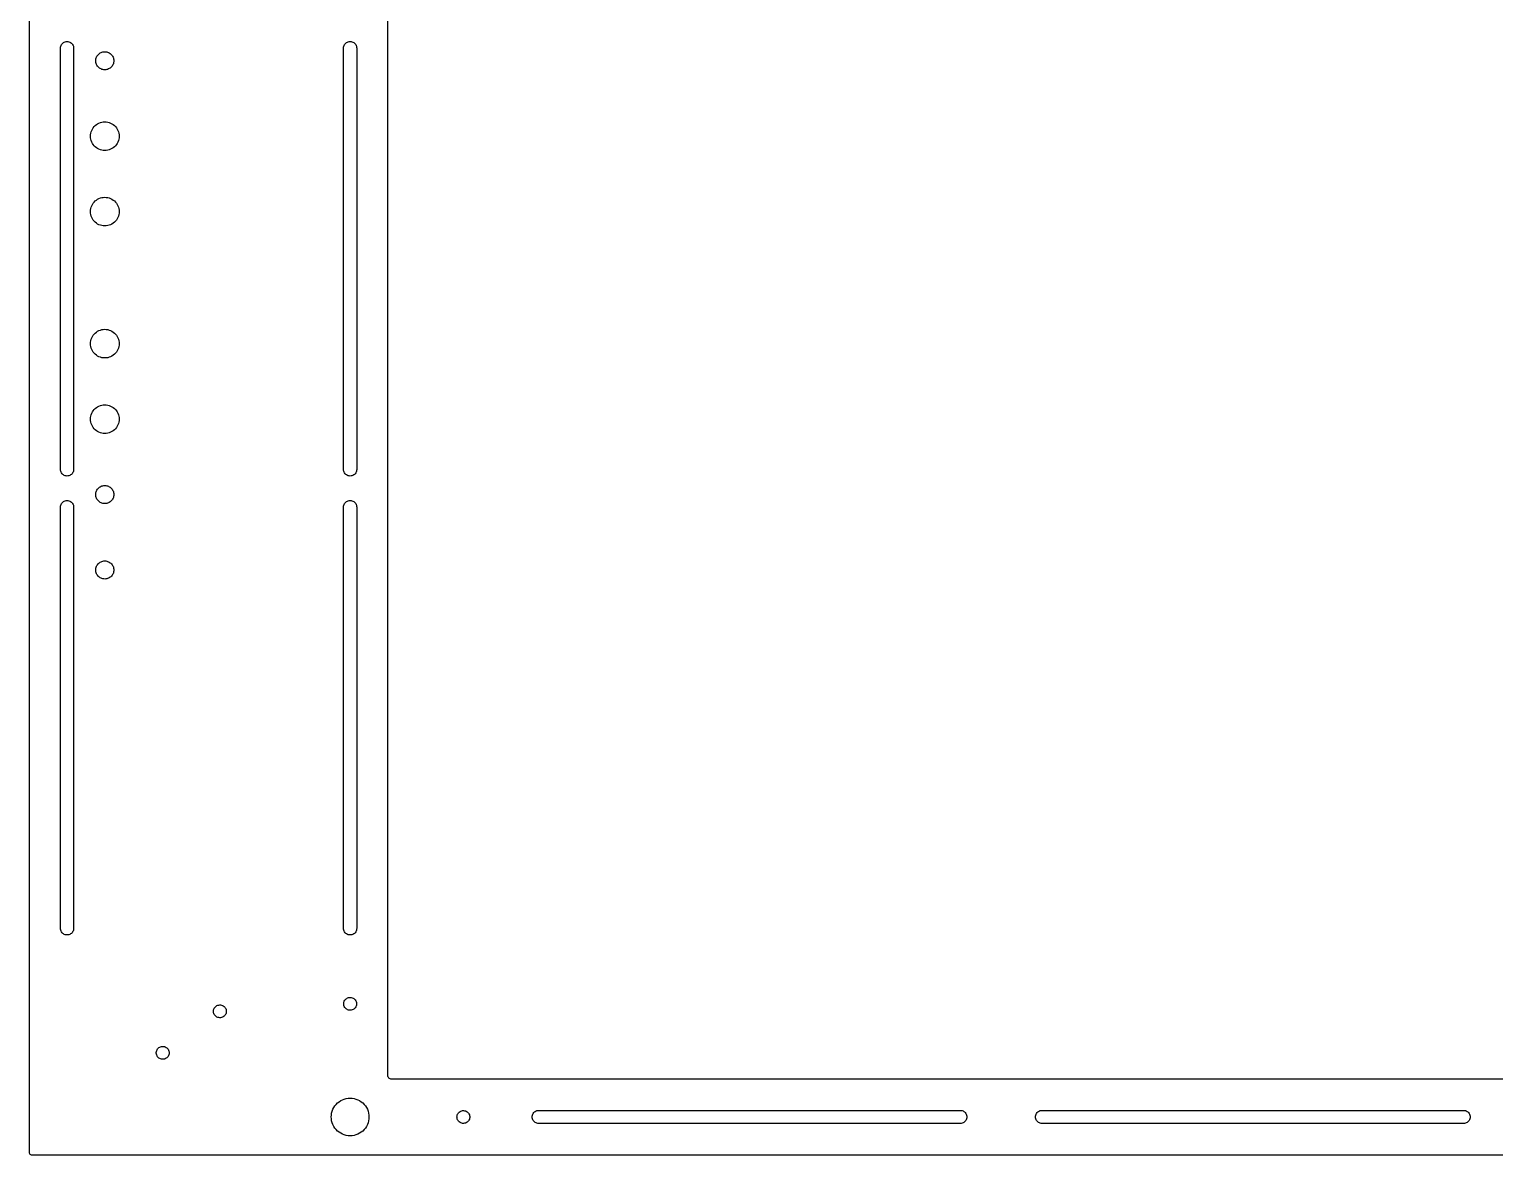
# Model space of a CAD drawing. Header units: metres. Extents: x -325 to 325, y -232 to 248.
# Drawn here: x -325 to 63.2, y -232.5 to 65.8 of the extents above; entities that cross this region are included whole.
import ezdxf

# ---------------------------------------------------------------- set-up
doc = ezdxf.new("R2010")
doc.units = ezdxf.units.M

msp = doc.modelspace()

# ---------------------------------------------------------------- linework, layer by layer
for p, q in [((-325, 247), (-325, -232)), ((-230, -211.5), (-230, 211.5)), ((-316.323, 61.9793), (-316.146, 62.1559)), ((-316.146, 62.1559), (-315.946, 62.3055)), ((-315.946, 62.3055), (-315.727, 62.4252)), ((-315.727, 62.4252), (-315.493, 62.5124)), ((-315.493, 62.5124), (-315.249, 62.5655)), ((-315.249, 62.5655), (-315, 62.5833)), ((-315, 62.5833), (-314.751, 62.5655)), ((-314.751, 62.5655), (-314.507, 62.5124)), ((-314.507, 62.5124), (-314.273, 62.4252)), ((-314.273, 62.4252), (-314.054, 62.3055)), ((-314.054, 62.3055), (-313.854, 62.1559)), ((-313.854, 62.1559), (-313.677, 61.9793)), ((-241.323, 61.9793), (-241.146, 62.1559)), ((-241.146, 62.1559), (-240.946, 62.3055)), ((-240.946, 62.3055), (-240.727, 62.4252)), ((-240.727, 62.4252), (-240.493, 62.5124)), ((-240.493, 62.5124), (-240.249, 62.5655)), ((-240.249, 62.5655), (-240, 62.5833)), ((-240, 62.5833), (-239.751, 62.5655)), ((-239.751, 62.5655), (-239.507, 62.5124)), ((-239.507, 62.5124), (-239.273, 62.4252)), ((-239.273, 62.4252), (-239.054, 62.3055)), ((-239.054, 62.3055), (-238.854, 62.1559)), ((-238.854, 62.1559), (-238.677, 61.9793)), ((-316.75, 60.8333), (-316.732, 61.0824)), ((-316.75, -50.8333), (-316.75, 60.8333)), ((-316.732, 61.0824), (-316.679, 61.3264)), ((-316.679, 61.3264), (-316.592, 61.5603)), ((-316.592, 61.5603), (-316.472, 61.7794)), ((-316.472, 61.7794), (-316.323, 61.9793)), ((-313.677, 61.9793), (-313.528, 61.7794)), ((-313.528, 61.7794), (-313.408, 61.5603)), ((-313.408, 61.5603), (-313.321, 61.3264)), ((-313.321, 61.3264), (-313.268, 61.0824)), ((-313.268, 61.0824), (-313.25, 60.8333)), ((-313.25, 60.8333), (-313.25, -50.8333)), ((-307.348, 57.999), (-307.283, 58.2416)), ((-307.283, 58.2416), (-307.193, 58.4762)), ((-307.193, 58.4762), (-307.078, 58.7)), ((-307.078, 58.7), (-306.942, 58.9107)), ((-306.942, 58.9107), (-306.784, 59.1059)), ((-306.784, 59.1059), (-306.606, 59.2835)), ((-306.606, 59.2835), (-306.411, 59.4416)), ((-306.411, 59.4416), (-306.2, 59.5785)), ((-306.2, 59.5785), (-305.976, 59.6925)), ((-305.976, 59.6925), (-305.742, 59.7825)), ((-305.742, 59.7825), (-305.499, 59.8475)), ((-305.499, 59.8475), (-305.251, 59.8868)), ((-305.251, 59.8868), (-305, 59.9)), ((-305, 59.9), (-304.749, 59.8868)), ((-304.749, 59.8868), (-304.501, 59.8475)), ((-304.501, 59.8475), (-304.258, 59.7825)), ((-304.258, 59.7825), (-304.024, 59.6925)), ((-304.024, 59.6925), (-303.8, 59.5785)), ((-303.8, 59.5785), (-303.589, 59.4416)), ((-303.589, 59.4416), (-303.394, 59.2835)), ((-303.394, 59.2835), (-303.216, 59.1059)), ((-303.216, 59.1059), (-303.058, 58.9107)), ((-303.058, 58.9107), (-302.922, 58.7)), ((-302.922, 58.7), (-302.807, 58.4762)), ((-302.807, 58.4762), (-302.717, 58.2416)), ((-302.717, 58.2416), (-302.652, 57.999)), ((-241.75, 60.8333), (-241.732, 61.0824)), ((-241.75, -50.8333), (-241.75, 60.8333)), ((-241.732, 61.0824), (-241.679, 61.3264)), ((-241.679, 61.3264), (-241.592, 61.5603)), ((-241.592, 61.5603), (-241.472, 61.7794)), ((-241.472, 61.7794), (-241.323, 61.9793)), ((-238.677, 61.9793), (-238.528, 61.7794)), ((-238.528, 61.7794), (-238.408, 61.5603)), ((-238.408, 61.5603), (-238.321, 61.3264)), ((-238.321, 61.3264), (-238.268, 61.0824)), ((-238.268, 61.0824), (-238.25, 60.8333)), ((-238.25, 60.8333), (-238.25, -50.8333)), ((-307.4, 57.5), (-307.387, 57.7509)), ((-307.387, 57.2491), (-307.4, 57.5)), ((-307.387, 57.7509), (-307.348, 57.999)), ((-307.348, 57.001), (-307.387, 57.2491)), ((-307.283, 56.7583), (-307.348, 57.001)), ((-307.193, 56.5238), (-307.283, 56.7583)), ((-307.078, 56.3), (-307.193, 56.5238)), ((-306.942, 56.0893), (-307.078, 56.3)), ((-306.784, 55.8941), (-306.942, 56.0893)), ((-306.606, 55.7164), (-306.784, 55.8941)), ((-306.411, 55.5583), (-306.606, 55.7164)), ((-306.2, 55.4215), (-306.411, 55.5583)), ((-305.976, 55.3075), (-306.2, 55.4215)), ((-305.742, 55.2175), (-305.976, 55.3075)), ((-305.499, 55.1524), (-305.742, 55.2175)), ((-305.251, 55.1131), (-305.499, 55.1524)), ((-305, 55.1), (-305.251, 55.1131)), ((-304.749, 55.1131), (-305, 55.1)), ((-304.501, 55.1524), (-304.749, 55.1131)), ((-304.258, 55.2175), (-304.501, 55.1524)), ((-304.024, 55.3075), (-304.258, 55.2175)), ((-303.8, 55.4215), (-304.024, 55.3075)), ((-303.589, 55.5583), (-303.8, 55.4215)), ((-303.394, 55.7164), (-303.589, 55.5583)), ((-303.216, 55.8941), (-303.394, 55.7164)), ((-303.058, 56.0893), (-303.216, 55.8941)), ((-302.922, 56.3), (-303.058, 56.0893)), ((-302.807, 56.5238), (-302.922, 56.3)), ((-302.717, 56.7583), (-302.807, 56.5238)), ((-302.652, 57.001), (-302.717, 56.7583)), ((-302.652, 57.999), (-302.613, 57.7509)), ((-302.613, 57.2491), (-302.652, 57.001)), ((-302.613, 57.7509), (-302.6, 57.5)), ((-302.6, 57.5), (-302.613, 57.2491)), ((-308.614, 38.6743), (-308.471, 39.0456)), ((-308.471, 39.0456), (-308.291, 39.4)), ((-308.291, 39.4), (-308.074, 39.7336)), ((-308.074, 39.7336), (-307.824, 40.0427)), ((-307.824, 40.0427), (-307.543, 40.3239)), ((-307.543, 40.3239), (-307.234, 40.5743)), ((-307.234, 40.5743), (-306.9, 40.7909)), ((-306.9, 40.7909), (-306.546, 40.9715)), ((-306.546, 40.9715), (-306.174, 41.114)), ((-306.174, 41.114), (-305.79, 41.2169)), ((-305.79, 41.2169), (-305.397, 41.2792)), ((-305.397, 41.2792), (-305, 41.3)), ((-305, 41.3), (-304.603, 41.2792)), ((-304.603, 41.2792), (-304.21, 41.2169)), ((-304.21, 41.2169), (-303.826, 41.114)), ((-303.826, 41.114), (-303.454, 40.9715)), ((-303.454, 40.9715), (-303.1, 40.7909)), ((-303.1, 40.7909), (-302.766, 40.5743)), ((-302.766, 40.5743), (-302.457, 40.3239)), ((-302.457, 40.3239), (-302.176, 40.0427)), ((-302.176, 40.0427), (-301.926, 39.7336)), ((-301.926, 39.7336), (-301.709, 39.4)), ((-301.709, 39.4), (-301.529, 39.0456)), ((-301.529, 39.0456), (-301.386, 38.6743)), ((-308.8, 37.5), (-308.779, 37.8972)), ((-308.779, 37.1028), (-308.8, 37.5)), ((-308.779, 37.8972), (-308.717, 38.2901)), ((-308.717, 36.7099), (-308.779, 37.1028)), ((-308.717, 38.2901), (-308.614, 38.6743)), ((-308.614, 36.3257), (-308.717, 36.7099)), ((-308.471, 35.9544), (-308.614, 36.3257)), ((-308.291, 35.6), (-308.471, 35.9544)), ((-308.074, 35.2664), (-308.291, 35.6)), ((-307.824, 34.9573), (-308.074, 35.2664)), ((-307.543, 34.676), (-307.824, 34.9573)), ((-302.176, 34.9573), (-302.457, 34.676)), ((-301.926, 35.2664), (-302.176, 34.9573)), ((-301.709, 35.6), (-301.926, 35.2664)), ((-301.529, 35.9544), (-301.709, 35.6)), ((-301.386, 36.3257), (-301.529, 35.9544)), ((-301.386, 38.6743), (-301.283, 38.2901)), ((-301.283, 36.7099), (-301.386, 36.3257)), ((-301.283, 38.2901), (-301.221, 37.8972)), ((-301.221, 37.1028), (-301.283, 36.7099)), ((-301.221, 37.8972), (-301.2, 37.5)), ((-301.2, 37.5), (-301.221, 37.1028)), ((-307.234, 34.4257), (-307.543, 34.676)), ((-306.9, 34.2091), (-307.234, 34.4257)), ((-306.546, 34.0285), (-306.9, 34.2091)), ((-306.174, 33.886), (-306.546, 34.0285)), ((-305.79, 33.783), (-306.174, 33.886)), ((-305.397, 33.7208), (-305.79, 33.783)), ((-305, 33.7), (-305.397, 33.7208)), ((-304.603, 33.7208), (-305, 33.7)), ((-304.21, 33.783), (-304.603, 33.7208)), ((-303.826, 33.886), (-304.21, 33.783)), ((-303.454, 34.0285), (-303.826, 33.886)), ((-303.1, 34.2091), (-303.454, 34.0285)), ((-302.766, 34.4257), (-303.1, 34.2091)), ((-302.457, 34.676), (-302.766, 34.4257)), ((-308.291, 19.4), (-308.074, 19.7336)), ((-308.074, 19.7336), (-307.824, 20.0427)), ((-307.824, 20.0427), (-307.543, 20.3239)), ((-307.543, 20.3239), (-307.234, 20.5743)), ((-307.234, 20.5743), (-306.9, 20.7909)), ((-306.9, 20.7909), (-306.546, 20.9715)), ((-306.546, 20.9715), (-306.174, 21.114)), ((-306.174, 21.114), (-305.79, 21.2169)), ((-305.79, 21.2169), (-305.397, 21.2792)), ((-305.397, 21.2792), (-305, 21.3)), ((-305, 21.3), (-304.603, 21.2792)), ((-304.603, 21.2792), (-304.21, 21.2169)), ((-304.21, 21.2169), (-303.826, 21.114)), ((-303.826, 21.114), (-303.454, 20.9715)), ((-303.454, 20.9715), (-303.1, 20.7909)), ((-303.1, 20.7909), (-302.766, 20.5743)), ((-302.766, 20.5743), (-302.457, 20.3239)), ((-302.457, 20.3239), (-302.176, 20.0427)), ((-302.176, 20.0427), (-301.926, 19.7336)), ((-301.926, 19.7336), (-301.709, 19.4)), ((-308.8, 17.5), (-308.779, 17.8972)), ((-308.779, 17.1028), (-308.8, 17.5)), ((-308.779, 17.8972), (-308.717, 18.2901)), ((-308.717, 16.7099), (-308.779, 17.1028)), ((-308.717, 18.2901), (-308.614, 18.6743)), ((-308.614, 16.3257), (-308.717, 16.7099)), ((-308.614, 18.6743), (-308.471, 19.0456)), ((-308.471, 15.9544), (-308.614, 16.3257)), ((-308.471, 19.0456), (-308.291, 19.4)), ((-308.291, 15.6), (-308.471, 15.9544)), ((-308.074, 15.2664), (-308.291, 15.6)), ((-301.709, 15.6), (-301.926, 15.2664)), ((-301.709, 19.4), (-301.529, 19.0456)), ((-301.529, 15.9544), (-301.709, 15.6)), ((-301.529, 19.0456), (-301.386, 18.6743)), ((-301.386, 16.3257), (-301.529, 15.9544)), ((-301.386, 18.6743), (-301.283, 18.2901)), ((-301.283, 16.7099), (-301.386, 16.3257)), ((-301.283, 18.2901), (-301.221, 17.8972)), ((-301.221, 17.1028), (-301.283, 16.7099)), ((-301.221, 17.8972), (-301.2, 17.5)), ((-301.2, 17.5), (-301.221, 17.1028)), ((-307.824, 14.9573), (-308.074, 15.2664)), ((-307.543, 14.676), (-307.824, 14.9573)), ((-307.234, 14.4257), (-307.543, 14.676)), ((-306.9, 14.2091), (-307.234, 14.4257)), ((-306.546, 14.0285), (-306.9, 14.2091)), ((-306.174, 13.886), (-306.546, 14.0285)), ((-305.79, 13.783), (-306.174, 13.886)), ((-305.397, 13.7208), (-305.79, 13.783)), ((-305, 13.7), (-305.397, 13.7208)), ((-304.603, 13.7208), (-305, 13.7)), ((-304.21, 13.783), (-304.603, 13.7208)), ((-303.826, 13.886), (-304.21, 13.783)), ((-303.454, 14.0285), (-303.826, 13.886)), ((-303.1, 14.2091), (-303.454, 14.0285)), ((-302.766, 14.4257), (-303.1, 14.2091)), ((-302.457, 14.676), (-302.766, 14.4257)), ((-302.176, 14.9573), (-302.457, 14.676)), ((-301.926, 15.2664), (-302.176, 14.9573)), ((-308.291, -15.6), (-308.074, -15.2664)), ((-308.074, -15.2664), (-307.824, -14.9573)), ((-307.824, -14.9573), (-307.543, -14.676)), ((-307.543, -14.676), (-307.234, -14.4257)), ((-307.234, -14.4257), (-306.9, -14.2091)), ((-306.9, -14.2091), (-306.546, -14.0285)), ((-306.546, -14.0285), (-306.174, -13.886)), ((-306.174, -13.886), (-305.79, -13.783)), ((-305.79, -13.783), (-305.397, -13.7208)), ((-305.397, -13.7208), (-305, -13.7)), ((-305, -13.7), (-304.603, -13.7208)), ((-304.603, -13.7208), (-304.21, -13.783)), ((-304.21, -13.783), (-303.826, -13.886)), ((-303.826, -13.886), (-303.454, -14.0285)), ((-303.454, -14.0285), (-303.1, -14.2091)), ((-303.1, -14.2091), (-302.766, -14.4257)), ((-302.766, -14.4257), (-302.457, -14.676)), ((-302.457, -14.676), (-302.176, -14.9573)), ((-302.176, -14.9573), (-301.926, -15.2664)), ((-301.926, -15.2664), (-301.709, -15.6)), ((-308.8, -17.5), (-308.779, -17.1028)), ((-308.779, -17.8972), (-308.8, -17.5)), ((-308.779, -17.1028), (-308.717, -16.7099)), ((-308.717, -18.2901), (-308.779, -17.8972)), ((-308.717, -16.7099), (-308.614, -16.3257)), ((-308.614, -18.6743), (-308.717, -18.2901)), ((-308.614, -16.3257), (-308.471, -15.9544)), ((-308.471, -19.0456), (-308.614, -18.6743)), ((-308.471, -15.9544), (-308.291, -15.6)), ((-308.291, -19.4), (-308.471, -19.0456)), ((-308.074, -19.7336), (-308.291, -19.4)), ((-301.709, -19.4), (-301.926, -19.7336)), ((-301.709, -15.6), (-301.529, -15.9544)), ((-301.529, -19.0456), (-301.709, -19.4)), ((-301.529, -15.9544), (-301.386, -16.3257)), ((-301.386, -18.6743), (-301.529, -19.0456)), ((-301.386, -16.3257), (-301.283, -16.7099)), ((-301.283, -18.2901), (-301.386, -18.6743)), ((-301.283, -16.7099), (-301.221, -17.1028)), ((-301.221, -17.8972), (-301.283, -18.2901)), ((-301.221, -17.1028), (-301.2, -17.5)), ((-301.2, -17.5), (-301.221, -17.8972)), ((-307.824, -20.0427), (-308.074, -19.7336)), ((-307.543, -20.3239), (-307.824, -20.0427)), ((-307.234, -20.5743), (-307.543, -20.3239)), ((-306.9, -20.7909), (-307.234, -20.5743)), ((-306.546, -20.9715), (-306.9, -20.7909)), ((-306.174, -21.114), (-306.546, -20.9715)), ((-305.79, -21.2169), (-306.174, -21.114)), ((-305.397, -21.2792), (-305.79, -21.2169)), ((-305, -21.3), (-305.397, -21.2792)), ((-304.603, -21.2792), (-305, -21.3)), ((-304.21, -21.2169), (-304.603, -21.2792)), ((-303.826, -21.114), (-304.21, -21.2169)), ((-303.454, -20.9715), (-303.826, -21.114)), ((-303.1, -20.7909), (-303.454, -20.9715)), ((-302.766, -20.5743), (-303.1, -20.7909)), ((-302.457, -20.3239), (-302.766, -20.5743)), ((-302.176, -20.0427), (-302.457, -20.3239)), ((-301.926, -19.7336), (-302.176, -20.0427)), ((-307.824, -34.9573), (-307.543, -34.676)), ((-307.543, -34.676), (-307.234, -34.4257)), ((-307.234, -34.4257), (-306.9, -34.2091)), ((-306.9, -34.2091), (-306.546, -34.0285)), ((-306.546, -34.0285), (-306.174, -33.886)), ((-306.174, -33.886), (-305.79, -33.783)), ((-305.79, -33.783), (-305.397, -33.7208)), ((-305.397, -33.7208), (-305, -33.7)), ((-305, -33.7), (-304.603, -33.7208)), ((-304.603, -33.7208), (-304.21, -33.783)), ((-304.21, -33.783), (-303.826, -33.886)), ((-303.826, -33.886), (-303.454, -34.0285)), ((-303.454, -34.0285), (-303.1, -34.2091)), ((-303.1, -34.2091), (-302.766, -34.4257)), ((-302.766, -34.4257), (-302.457, -34.676)), ((-302.457, -34.676), (-302.176, -34.9573)), ((-308.8, -37.5), (-308.779, -37.1028)), ((-308.779, -37.8972), (-308.8, -37.5)), ((-308.779, -37.1028), (-308.717, -36.7099)), ((-308.717, -38.2901), (-308.779, -37.8972)), ((-308.717, -36.7099), (-308.614, -36.3257)), ((-308.614, -38.6743), (-308.717, -38.2901)), ((-308.614, -36.3257), (-308.471, -35.9544)), ((-308.471, -39.0456), (-308.614, -38.6743)), ((-308.471, -35.9544), (-308.291, -35.6)), ((-308.291, -35.6), (-308.074, -35.2664)), ((-308.074, -35.2664), (-307.824, -34.9573)), ((-302.176, -34.9573), (-301.926, -35.2664)), ((-301.926, -35.2664), (-301.709, -35.6)), ((-301.709, -35.6), (-301.529, -35.9544)), ((-301.529, -35.9544), (-301.386, -36.3257)), ((-301.386, -38.6743), (-301.529, -39.0456)), ((-301.386, -36.3257), (-301.283, -36.7099)), ((-301.283, -38.2901), (-301.386, -38.6743)), ((-301.283, -36.7099), (-301.221, -37.1028)), ((-301.221, -37.8972), (-301.283, -38.2901)), ((-301.221, -37.1028), (-301.2, -37.5)), ((-301.2, -37.5), (-301.221, -37.8972)), ((-308.291, -39.4), (-308.471, -39.0456)), ((-308.074, -39.7336), (-308.291, -39.4)), ((-307.824, -40.0427), (-308.074, -39.7336)), ((-307.543, -40.3239), (-307.824, -40.0427)), ((-307.234, -40.5743), (-307.543, -40.3239)), ((-306.9, -40.7909), (-307.234, -40.5743)), ((-306.546, -40.9715), (-306.9, -40.7909)), ((-306.174, -41.114), (-306.546, -40.9715)), ((-305.79, -41.2169), (-306.174, -41.114)), ((-305.397, -41.2792), (-305.79, -41.2169)), ((-305, -41.3), (-305.397, -41.2792)), ((-304.603, -41.2792), (-305, -41.3)), ((-304.21, -41.2169), (-304.603, -41.2792)), ((-303.826, -41.114), (-304.21, -41.2169)), ((-303.454, -40.9715), (-303.826, -41.114)), ((-303.1, -40.7909), (-303.454, -40.9715)), ((-302.766, -40.5743), (-303.1, -40.7909)), ((-302.457, -40.3239), (-302.766, -40.5743)), ((-302.176, -40.0427), (-302.457, -40.3239)), ((-301.926, -39.7336), (-302.176, -40.0427)), ((-301.709, -39.4), (-301.926, -39.7336)), ((-301.529, -39.0456), (-301.709, -39.4)), ((-316.732, -51.0824), (-316.75, -50.8333)), ((-316.679, -51.3264), (-316.732, -51.0824)), ((-316.592, -51.5603), (-316.679, -51.3264)), ((-316.472, -51.7794), (-316.592, -51.5603)), ((-316.323, -51.9793), (-316.472, -51.7794)), ((-316.146, -52.1559), (-316.323, -51.9793)), ((-315.946, -52.3055), (-316.146, -52.1559)), ((-315.727, -52.4252), (-315.946, -52.3055)), ((-315.493, -52.5124), (-315.727, -52.4252)), ((-315.249, -52.5655), (-315.493, -52.5124)), ((-315, -52.5833), (-315.249, -52.5655)), ((-314.751, -52.5655), (-315, -52.5833)), ((-314.507, -52.5124), (-314.751, -52.5655)), ((-314.273, -52.4252), (-314.507, -52.5124)), ((-314.054, -52.3055), (-314.273, -52.4252)), ((-313.854, -52.1559), (-314.054, -52.3055)), ((-313.677, -51.9793), (-313.854, -52.1559)), ((-313.528, -51.7794), (-313.677, -51.9793)), ((-313.408, -51.5603), (-313.528, -51.7794)), ((-313.321, -51.3264), (-313.408, -51.5603)), ((-313.268, -51.0824), (-313.321, -51.3264)), ((-313.25, -50.8333), (-313.268, -51.0824)), ((-241.732, -51.0824), (-241.75, -50.8333)), ((-241.679, -51.3264), (-241.732, -51.0824)), ((-241.592, -51.5603), (-241.679, -51.3264)), ((-241.472, -51.7794), (-241.592, -51.5603)), ((-241.323, -51.9793), (-241.472, -51.7794)), ((-241.146, -52.1559), (-241.323, -51.9793)), ((-240.946, -52.3055), (-241.146, -52.1559)), ((-240.727, -52.4252), (-240.946, -52.3055)), ((-240.493, -52.5124), (-240.727, -52.4252)), ((-240.249, -52.5655), (-240.493, -52.5124)), ((-240, -52.5833), (-240.249, -52.5655)), ((-239.751, -52.5655), (-240, -52.5833)), ((-239.507, -52.5124), (-239.751, -52.5655)), ((-239.273, -52.4252), (-239.507, -52.5124)), ((-239.054, -52.3055), (-239.273, -52.4252)), ((-238.854, -52.1559), (-239.054, -52.3055)), ((-238.677, -51.9793), (-238.854, -52.1559)), ((-238.528, -51.7794), (-238.677, -51.9793)), ((-238.408, -51.5603), (-238.528, -51.7794)), ((-238.321, -51.3264), (-238.408, -51.5603)), ((-238.268, -51.0824), (-238.321, -51.3264)), ((-238.25, -50.8333), (-238.268, -51.0824)), ((-307.4, -57.5), (-307.387, -57.2491)), ((-307.387, -57.7509), (-307.4, -57.5)), ((-307.387, -57.2491), (-307.348, -57.001)), ((-307.348, -57.999), (-307.387, -57.7509)), ((-307.348, -57.001), (-307.283, -56.7583)), ((-307.283, -58.2416), (-307.348, -57.999)), ((-307.283, -56.7583), (-307.193, -56.5238)), ((-307.193, -56.5238), (-307.078, -56.3)), ((-307.078, -56.3), (-306.942, -56.0893)), ((-306.942, -56.0893), (-306.784, -55.8941)), ((-306.784, -55.8941), (-306.606, -55.7164)), ((-306.606, -55.7164), (-306.411, -55.5583)), ((-306.411, -55.5583), (-306.2, -55.4215)), ((-306.2, -55.4215), (-305.976, -55.3075)), ((-305.976, -55.3075), (-305.742, -55.2175)), ((-305.742, -55.2175), (-305.499, -55.1524)), ((-305.499, -55.1524), (-305.251, -55.1131)), ((-305.251, -55.1131), (-305, -55.1)), ((-305, -55.1), (-304.749, -55.1131)), ((-304.749, -55.1131), (-304.501, -55.1524)), ((-304.501, -55.1524), (-304.258, -55.2175)), ((-304.258, -55.2175), (-304.024, -55.3075)), ((-304.024, -55.3075), (-303.8, -55.4215)), ((-303.8, -55.4215), (-303.589, -55.5583)), ((-303.589, -55.5583), (-303.394, -55.7164)), ((-303.394, -55.7164), (-303.216, -55.8941)), ((-303.216, -55.8941), (-303.058, -56.0893)), ((-303.058, -56.0893), (-302.922, -56.3)), ((-302.922, -56.3), (-302.807, -56.5238)), ((-302.807, -56.5238), (-302.717, -56.7583)), ((-302.717, -56.7583), (-302.652, -57.001)), ((-302.652, -57.999), (-302.717, -58.2416)), ((-302.652, -57.001), (-302.613, -57.2491)), ((-302.613, -57.7509), (-302.652, -57.999)), ((-302.613, -57.2491), (-302.6, -57.5)), ((-302.6, -57.5), (-302.613, -57.7509)), ((-316.75, -60.8333), (-316.732, -60.5843)), ((-316.75, -172.5), (-316.75, -60.8333)), ((-316.732, -60.5843), (-316.679, -60.3403)), ((-316.679, -60.3403), (-316.592, -60.1064)), ((-316.592, -60.1064), (-316.472, -59.8872)), ((-316.472, -59.8872), (-316.323, -59.6873)), ((-316.323, -59.6873), (-316.146, -59.5108)), ((-316.146, -59.5108), (-315.946, -59.3611)), ((-315.946, -59.3611), (-315.727, -59.2415)), ((-315.727, -59.2415), (-315.493, -59.1542)), ((-315.493, -59.1542), (-315.249, -59.1011)), ((-315.249, -59.1011), (-315, -59.0833)), ((-315, -59.0833), (-314.751, -59.1011)), ((-314.751, -59.1011), (-314.507, -59.1542)), ((-314.507, -59.1542), (-314.273, -59.2415)), ((-314.273, -59.2415), (-314.054, -59.3611)), ((-314.054, -59.3611), (-313.854, -59.5108)), ((-313.854, -59.5108), (-313.677, -59.6873)), ((-313.677, -59.6873), (-313.528, -59.8872)), ((-313.528, -59.8872), (-313.408, -60.1064)), ((-313.408, -60.1064), (-313.321, -60.3403)), ((-313.321, -60.3403), (-313.268, -60.5843)), ((-313.268, -60.5843), (-313.25, -60.8333)), ((-313.25, -60.8333), (-313.25, -172.5)), ((-307.193, -58.4762), (-307.283, -58.2416)), ((-307.078, -58.7), (-307.193, -58.4762)), ((-306.942, -58.9107), (-307.078, -58.7)), ((-306.784, -59.1059), (-306.942, -58.9107)), ((-306.606, -59.2835), (-306.784, -59.1059)), ((-306.411, -59.4416), (-306.606, -59.2835)), ((-306.2, -59.5785), (-306.411, -59.4416)), ((-305.976, -59.6925), (-306.2, -59.5785)), ((-305.742, -59.7825), (-305.976, -59.6925)), ((-305.499, -59.8475), (-305.742, -59.7825)), ((-305.251, -59.8868), (-305.499, -59.8475)), ((-305, -59.9), (-305.251, -59.8868)), ((-304.749, -59.8868), (-305, -59.9)), ((-304.501, -59.8475), (-304.749, -59.8868)), ((-304.258, -59.7825), (-304.501, -59.8475)), ((-304.024, -59.6925), (-304.258, -59.7825)), ((-303.8, -59.5785), (-304.024, -59.6925)), ((-303.589, -59.4416), (-303.8, -59.5785)), ((-303.394, -59.2835), (-303.589, -59.4416)), ((-303.216, -59.1059), (-303.394, -59.2835)), ((-303.058, -58.9107), (-303.216, -59.1059)), ((-302.922, -58.7), (-303.058, -58.9107)), ((-302.807, -58.4762), (-302.922, -58.7)), ((-302.717, -58.2416), (-302.807, -58.4762)), ((-241.75, -60.8333), (-241.732, -60.5843)), ((-241.75, -172.5), (-241.75, -60.8333)), ((-241.732, -60.5843), (-241.679, -60.3403)), ((-241.679, -60.3403), (-241.592, -60.1064)), ((-241.592, -60.1064), (-241.472, -59.8872)), ((-241.472, -59.8872), (-241.323, -59.6873)), ((-241.323, -59.6873), (-241.146, -59.5108)), ((-241.146, -59.5108), (-240.946, -59.3611)), ((-240.946, -59.3611), (-240.727, -59.2415)), ((-240.727, -59.2415), (-240.493, -59.1542)), ((-240.493, -59.1542), (-240.249, -59.1011)), ((-240.249, -59.1011), (-240, -59.0833)), ((-240, -59.0833), (-239.751, -59.1011)), ((-239.751, -59.1011), (-239.507, -59.1542)), ((-239.507, -59.1542), (-239.273, -59.2415)), ((-239.273, -59.2415), (-239.054, -59.3611)), ((-239.054, -59.3611), (-238.854, -59.5108)), ((-238.854, -59.5108), (-238.677, -59.6873)), ((-238.677, -59.6873), (-238.528, -59.8872)), ((-238.528, -59.8872), (-238.408, -60.1064)), ((-238.408, -60.1064), (-238.321, -60.3403)), ((-238.321, -60.3403), (-238.268, -60.5843)), ((-238.268, -60.5843), (-238.25, -60.8333)), ((-238.25, -60.8333), (-238.25, -172.5)), ((-307.4, -77.5), (-307.387, -77.2491)), ((-307.387, -77.7509), (-307.4, -77.5)), ((-307.387, -77.2491), (-307.348, -77.001)), ((-307.348, -77.001), (-307.283, -76.7584)), ((-307.283, -76.7584), (-307.193, -76.5238)), ((-307.193, -76.5238), (-307.078, -76.3)), ((-307.078, -76.3), (-306.942, -76.0893)), ((-306.942, -76.0893), (-306.784, -75.8941)), ((-306.784, -75.8941), (-306.606, -75.7164)), ((-306.606, -75.7164), (-306.411, -75.5583)), ((-306.411, -75.5583), (-306.2, -75.4215)), ((-306.2, -75.4215), (-305.976, -75.3075)), ((-305.976, -75.3075), (-305.742, -75.2175)), ((-305.742, -75.2175), (-305.499, -75.1524)), ((-305.499, -75.1524), (-305.251, -75.1131)), ((-305.251, -75.1131), (-305, -75.1)), ((-305, -75.1), (-304.749, -75.1131)), ((-304.749, -75.1131), (-304.501, -75.1524)), ((-304.501, -75.1524), (-304.258, -75.2175)), ((-304.258, -75.2175), (-304.024, -75.3075)), ((-304.024, -75.3075), (-303.8, -75.4215)), ((-303.8, -75.4215), (-303.589, -75.5583)), ((-303.589, -75.5583), (-303.394, -75.7164)), ((-303.394, -75.7164), (-303.216, -75.8941)), ((-303.216, -75.8941), (-303.058, -76.0893)), ((-303.058, -76.0893), (-302.922, -76.3)), ((-302.922, -76.3), (-302.807, -76.5238)), ((-302.807, -76.5238), (-302.717, -76.7584)), ((-302.717, -76.7584), (-302.652, -77.001)), ((-302.652, -77.001), (-302.613, -77.2491)), ((-302.613, -77.2491), (-302.6, -77.5)), ((-302.6, -77.5), (-302.613, -77.7509)), ((-307.348, -77.999), (-307.387, -77.7509)), ((-307.283, -78.2416), (-307.348, -77.999)), ((-307.193, -78.4762), (-307.283, -78.2416)), ((-307.078, -78.7), (-307.193, -78.4762)), ((-306.942, -78.9107), (-307.078, -78.7)), ((-306.784, -79.1059), (-306.942, -78.9107)), ((-306.606, -79.2835), (-306.784, -79.1059)), ((-306.411, -79.4416), (-306.606, -79.2835)), ((-306.2, -79.5785), (-306.411, -79.4416)), ((-305.976, -79.6925), (-306.2, -79.5785)), ((-305.742, -79.7825), (-305.976, -79.6925)), ((-305.499, -79.8475), (-305.742, -79.7825)), ((-305.251, -79.8869), (-305.499, -79.8475)), ((-305, -79.9), (-305.251, -79.8869)), ((-304.749, -79.8869), (-305, -79.9)), ((-304.501, -79.8475), (-304.749, -79.8869)), ((-304.258, -79.7825), (-304.501, -79.8475)), ((-304.024, -79.6925), (-304.258, -79.7825)), ((-303.8, -79.5785), (-304.024, -79.6925)), ((-303.589, -79.4416), (-303.8, -79.5785)), ((-303.394, -79.2835), (-303.589, -79.4416)), ((-303.216, -79.1059), (-303.394, -79.2835)), ((-303.058, -78.9107), (-303.216, -79.1059)), ((-302.922, -78.7), (-303.058, -78.9107)), ((-302.807, -78.4762), (-302.922, -78.7)), ((-302.717, -78.2416), (-302.807, -78.4762)), ((-302.652, -77.999), (-302.717, -78.2416)), ((-302.613, -77.7509), (-302.652, -77.999)), ((-316.732, -172.749), (-316.75, -172.5)), ((-316.679, -172.993), (-316.732, -172.749)), ((-316.592, -173.227), (-316.679, -172.993)), ((-316.472, -173.446), (-316.592, -173.227)), ((-316.323, -173.646), (-316.472, -173.446)), ((-316.146, -173.823), (-316.323, -173.646)), ((-315.946, -173.972), (-316.146, -173.823)), ((-315.727, -174.092), (-315.946, -173.972)), ((-315.493, -174.179), (-315.727, -174.092)), ((-315.249, -174.232), (-315.493, -174.179)), ((-315, -174.25), (-315.249, -174.232)), ((-314.751, -174.232), (-315, -174.25)), ((-314.507, -174.179), (-314.751, -174.232)), ((-314.273, -174.092), (-314.507, -174.179)), ((-314.054, -173.972), (-314.273, -174.092)), ((-313.854, -173.823), (-314.054, -173.972)), ((-313.677, -173.646), (-313.854, -173.823)), ((-313.528, -173.446), (-313.677, -173.646)), ((-313.408, -173.227), (-313.528, -173.446)), ((-313.321, -172.993), (-313.408, -173.227)), ((-313.268, -172.749), (-313.321, -172.993)), ((-313.25, -172.5), (-313.268, -172.749)), ((-241.732, -172.749), (-241.75, -172.5)), ((-241.679, -172.993), (-241.732, -172.749)), ((-241.592, -173.227), (-241.679, -172.993)), ((-241.472, -173.446), (-241.592, -173.227)), ((-241.323, -173.646), (-241.472, -173.446)), ((-241.146, -173.823), (-241.323, -173.646)), ((-240.946, -173.972), (-241.146, -173.823)), ((-240.727, -174.092), (-240.946, -173.972)), ((-240.493, -174.179), (-240.727, -174.092)), ((-240.249, -174.232), (-240.493, -174.179)), ((-240, -174.25), (-240.249, -174.232)), ((-239.751, -174.232), (-240, -174.25)), ((-239.507, -174.179), (-239.751, -174.232)), ((-239.273, -174.092), (-239.507, -174.179)), ((-239.054, -173.972), (-239.273, -174.092)), ((-238.854, -173.823), (-239.054, -173.972)), ((-238.677, -173.646), (-238.854, -173.823)), ((-238.528, -173.446), (-238.677, -173.646)), ((-238.408, -173.227), (-238.528, -173.446)), ((-238.321, -172.993), (-238.408, -173.227)), ((-238.268, -172.749), (-238.321, -172.993)), ((-238.25, -172.5), (-238.268, -172.749)), ((-276.159, -194.13), (-276.088, -193.893)), ((-276.088, -193.893), (-275.982, -193.668)), ((-275.982, -193.668), (-275.846, -193.461)), ((-275.846, -193.461), (-275.68, -193.276)), ((-275.68, -193.276), (-275.489, -193.117)), ((-275.489, -193.117), (-275.277, -192.988)), ((-275.277, -192.988), (-275.049, -192.891)), ((-275.049, -192.891), (-274.809, -192.828)), ((-274.809, -192.828), (-274.562, -192.801)), ((-274.562, -192.801), (-274.314, -192.81)), ((-274.314, -192.81), (-274.07, -192.855)), ((-274.07, -192.855), (-273.835, -192.935)), ((-273.835, -192.935), (-273.614, -193.049)), ((-273.614, -193.049), (-273.413, -193.193)), ((-273.413, -193.193), (-273.234, -193.366)), ((-273.234, -193.366), (-273.082, -193.562)), ((-273.082, -193.562), (-272.961, -193.778)), ((-272.961, -193.778), (-272.872, -194.01)), ((-272.872, -194.01), (-272.818, -194.252)), ((-241.7, -192.5), (-241.682, -192.252)), ((-241.682, -192.748), (-241.7, -192.5)), ((-241.682, -192.252), (-241.628, -192.01)), ((-241.628, -192.99), (-241.682, -192.748)), ((-241.628, -192.01), (-241.539, -191.778)), ((-241.539, -193.222), (-241.628, -192.99)), ((-241.539, -191.778), (-241.418, -191.562)), ((-241.418, -193.438), (-241.539, -193.222)), ((-241.418, -191.562), (-241.266, -191.366)), ((-241.266, -193.634), (-241.418, -193.438)), ((-241.266, -191.366), (-241.087, -191.193)), ((-241.087, -193.807), (-241.266, -193.634)), ((-241.087, -191.193), (-240.886, -191.049)), ((-240.886, -193.951), (-241.087, -193.807)), ((-240.886, -191.049), (-240.665, -190.935)), ((-240.665, -194.065), (-240.886, -193.951)), ((-240.665, -190.935), (-240.43, -190.855)), ((-240.43, -194.145), (-240.665, -194.065)), ((-240.43, -190.855), (-240.186, -190.81)), ((-240.186, -190.81), (-239.938, -190.801)), ((-239.938, -190.801), (-239.691, -190.828)), ((-239.691, -190.828), (-239.451, -190.891)), ((-239.451, -194.109), (-239.691, -194.172)), ((-239.451, -190.891), (-239.223, -190.988)), ((-239.223, -194.012), (-239.451, -194.109)), ((-239.223, -190.988), (-239.011, -191.117)), ((-239.011, -193.883), (-239.223, -194.012)), ((-239.011, -191.117), (-238.82, -191.276)), ((-238.82, -193.724), (-239.011, -193.883)), ((-238.82, -191.276), (-238.654, -191.461)), ((-238.654, -193.539), (-238.82, -193.724)), ((-238.654, -191.461), (-238.518, -191.668)), ((-238.518, -193.332), (-238.654, -193.539)), ((-238.518, -191.668), (-238.412, -191.893)), ((-238.412, -193.107), (-238.518, -193.332)), ((-238.412, -191.893), (-238.341, -192.13)), ((-238.341, -192.87), (-238.412, -193.107)), ((-238.341, -192.13), (-238.305, -192.376)), ((-238.305, -192.624), (-238.341, -192.87)), ((-238.305, -192.376), (-238.305, -192.624)), ((-276.195, -194.376), (-276.159, -194.13)), ((-276.195, -194.624), (-276.195, -194.376)), ((-276.159, -194.87), (-276.195, -194.624)), ((-276.088, -195.107), (-276.159, -194.87)), ((-275.982, -195.332), (-276.088, -195.107)), ((-275.846, -195.539), (-275.982, -195.332)), ((-275.68, -195.724), (-275.846, -195.539)), ((-275.489, -195.883), (-275.68, -195.724)), ((-275.277, -196.012), (-275.489, -195.883)), ((-275.049, -196.109), (-275.277, -196.012)), ((-274.809, -196.172), (-275.049, -196.109)), ((-274.562, -196.199), (-274.809, -196.172)), ((-274.314, -196.19), (-274.562, -196.199)), ((-274.07, -196.145), (-274.314, -196.19)), ((-273.835, -196.065), (-274.07, -196.145)), ((-273.614, -195.951), (-273.835, -196.065)), ((-273.413, -195.807), (-273.614, -195.951)), ((-273.234, -195.634), (-273.413, -195.807)), ((-273.082, -195.438), (-273.234, -195.634)), ((-272.961, -195.222), (-273.082, -195.438)), ((-272.872, -194.99), (-272.961, -195.222)), ((-272.818, -194.748), (-272.872, -194.99)), ((-272.818, -194.252), (-272.8, -194.5)), ((-272.8, -194.5), (-272.818, -194.748)), ((-240.186, -194.19), (-240.43, -194.145)), ((-239.938, -194.199), (-240.186, -194.19)), ((-239.691, -194.172), (-239.938, -194.199)), ((-291.345, -205.376), (-291.309, -205.13)), ((-291.345, -205.624), (-291.345, -205.376)), ((-291.309, -205.87), (-291.345, -205.624)), ((-291.309, -205.13), (-291.238, -204.893)), ((-291.238, -204.893), (-291.132, -204.668)), ((-291.132, -204.668), (-290.996, -204.461)), ((-290.996, -204.461), (-290.83, -204.276)), ((-290.83, -204.276), (-290.639, -204.117)), ((-290.639, -204.117), (-290.427, -203.988)), ((-290.427, -203.988), (-290.199, -203.891)), ((-290.199, -203.891), (-289.959, -203.828)), ((-289.959, -203.828), (-289.712, -203.801)), ((-289.712, -203.801), (-289.464, -203.81)), ((-289.464, -203.81), (-289.22, -203.855)), ((-289.22, -203.855), (-288.985, -203.935)), ((-288.985, -203.935), (-288.764, -204.049)), ((-288.764, -204.049), (-288.563, -204.193)), ((-288.563, -204.193), (-288.384, -204.366)), ((-288.384, -204.366), (-288.232, -204.562)), ((-288.232, -204.562), (-288.111, -204.778)), ((-288.111, -204.778), (-288.022, -205.01)), ((-288.022, -205.01), (-287.968, -205.252)), ((-287.968, -205.748), (-288.022, -205.99)), ((-287.968, -205.252), (-287.95, -205.5)), ((-287.95, -205.5), (-287.968, -205.748)), ((-291.238, -206.107), (-291.309, -205.87)), ((-291.132, -206.332), (-291.238, -206.107)), ((-290.996, -206.539), (-291.132, -206.332)), ((-290.83, -206.724), (-290.996, -206.539)), ((-290.639, -206.883), (-290.83, -206.724)), ((-290.427, -207.012), (-290.639, -206.883)), ((-290.199, -207.109), (-290.427, -207.012)), ((-289.959, -207.172), (-290.199, -207.109)), ((-289.712, -207.199), (-289.959, -207.172)), ((-289.464, -207.19), (-289.712, -207.199)), ((-289.22, -207.145), (-289.464, -207.19)), ((-288.985, -207.065), (-289.22, -207.145)), ((-288.764, -206.951), (-288.985, -207.065)), ((-288.563, -206.807), (-288.764, -206.951)), ((-288.384, -206.634), (-288.563, -206.807)), ((-288.232, -206.438), (-288.384, -206.634)), ((-288.111, -206.222), (-288.232, -206.438)), ((-288.022, -205.99), (-288.111, -206.222)), ((-229.975, -211.723), (-230, -211.5)), ((-229.901, -211.934), (-229.975, -211.723)), ((-229.782, -212.123), (-229.901, -211.934)), ((-229.623, -212.282), (-229.782, -212.123)), ((-229.434, -212.401), (-229.623, -212.282)), ((-229.223, -212.475), (-229.434, -212.401)), ((-229, -212.5), (-229.223, -212.475)), ((229, -212.5), (-229, -212.5)), ((-244.891, -221.46), (-244.755, -220.955)), ((-244.755, -220.955), (-244.568, -220.466)), ((-244.568, -220.466), (-244.33, -220)), ((-244.33, -220), (-244.045, -219.561)), ((-244.045, -219.561), (-243.716, -219.154)), ((-243.716, -219.154), (-243.346, -218.784)), ((-243.346, -218.784), (-242.939, -218.455)), ((-242.939, -218.455), (-242.5, -218.17)), ((-242.5, -218.17), (-242.034, -217.932)), ((-242.034, -217.932), (-241.545, -217.745)), ((-241.545, -217.745), (-241.04, -217.609)), ((-241.04, -217.609), (-240.523, -217.527)), ((-240.523, -217.527), (-240, -217.5)), ((-240, -217.5), (-239.477, -217.527)), ((-239.477, -217.527), (-238.96, -217.609)), ((-238.96, -217.609), (-238.455, -217.745)), ((-238.455, -217.745), (-237.966, -217.932)), ((-237.966, -217.932), (-237.5, -218.17)), ((-237.5, -218.17), (-237.061, -218.455)), ((-237.061, -218.455), (-236.654, -218.784)), ((-236.654, -218.784), (-236.284, -219.154)), ((-236.284, -219.154), (-235.955, -219.561)), ((-235.955, -219.561), (-235.67, -220)), ((-235.67, -220), (-235.432, -220.466)), ((-235.432, -220.466), (-235.245, -220.955)), ((-235.245, -220.955), (-235.109, -221.46)), ((-211.266, -221.366), (-211.087, -221.193)), ((-211.087, -221.193), (-210.886, -221.049)), ((-210.886, -221.049), (-210.665, -220.935)), ((-210.665, -220.935), (-210.43, -220.855)), ((-210.43, -220.855), (-210.186, -220.81)), ((-210.186, -220.81), (-209.938, -220.801)), ((-209.938, -220.801), (-209.691, -220.828)), ((-209.691, -220.828), (-209.451, -220.891)), ((-209.451, -220.891), (-209.223, -220.988)), ((-209.223, -220.988), (-209.011, -221.117)), ((-209.011, -221.117), (-208.82, -221.276)), ((-208.82, -221.276), (-208.654, -221.461)), ((-191.323, -221.354), (-191.146, -221.177)), ((-191.146, -221.177), (-190.946, -221.028)), ((-190.946, -221.028), (-190.727, -220.908)), ((-190.727, -220.908), (-190.493, -220.821)), ((-190.493, -220.821), (-190.249, -220.768)), ((-190.249, -220.768), (-190, -220.75)), ((-190, -220.75), (-78.3333, -220.75)), ((-78.3333, -220.75), (-78.0843, -220.768)), ((-78.0843, -220.768), (-77.8403, -220.821)), ((-77.8403, -220.821), (-77.6064, -220.908)), ((-77.6064, -220.908), (-77.3872, -221.028)), ((-77.3872, -221.028), (-77.1873, -221.177)), ((-77.1873, -221.177), (-77.0108, -221.354)), ((-57.9892, -221.354), (-57.8127, -221.177)), ((-57.8127, -221.177), (-57.6128, -221.028)), ((-57.6128, -221.028), (-57.3936, -220.908)), ((-57.3936, -220.908), (-57.1597, -220.821)), ((-57.1597, -220.821), (-56.9157, -220.768)), ((-56.9157, -220.768), (-56.6667, -220.75)), ((-56.6667, -220.75), (55, -220.75)), ((55, -220.75), (55.249, -220.768)), ((55.249, -220.768), (55.493, -220.821)), ((55.493, -220.821), (55.727, -220.908)), ((55.727, -220.908), (55.9461, -221.028)), ((55.9461, -221.028), (56.146, -221.177)), ((56.146, -221.177), (56.3226, -221.354)), ((-245, -222.5), (-244.973, -221.977)), ((-244.973, -223.023), (-245, -222.5)), ((-244.973, -221.977), (-244.891, -221.46)), ((-244.891, -223.54), (-244.973, -223.023)), ((-244.755, -224.045), (-244.891, -223.54)), ((-244.568, -224.534), (-244.755, -224.045)), ((-244.33, -225), (-244.568, -224.534)), ((-244.045, -225.439), (-244.33, -225)), ((-235.67, -225), (-235.955, -225.439)), ((-235.432, -224.534), (-235.67, -225)), ((-235.245, -224.045), (-235.432, -224.534)), ((-235.109, -223.54), (-235.245, -224.045)), ((-235.109, -221.46), (-235.027, -221.977)), ((-235.027, -223.023), (-235.109, -223.54)), ((-235.027, -221.977), (-235, -222.5)), ((-235, -222.5), (-235.027, -223.023)), ((-211.7, -222.5), (-211.682, -222.252)), ((-211.682, -222.748), (-211.7, -222.5)), ((-211.682, -222.252), (-211.628, -222.01)), ((-211.628, -222.99), (-211.682, -222.748)), ((-211.628, -222.01), (-211.539, -221.778)), ((-211.539, -223.222), (-211.628, -222.99)), ((-211.539, -221.778), (-211.418, -221.562)), ((-211.418, -223.438), (-211.539, -223.222)), ((-211.418, -221.562), (-211.266, -221.366)), ((-211.266, -223.634), (-211.418, -223.438)), ((-211.087, -223.807), (-211.266, -223.634)), ((-210.886, -223.951), (-211.087, -223.807)), ((-210.665, -224.065), (-210.886, -223.951)), ((-210.43, -224.145), (-210.665, -224.065)), ((-210.186, -224.19), (-210.43, -224.145)), ((-209.938, -224.199), (-210.186, -224.19)), ((-209.691, -224.172), (-209.938, -224.199)), ((-209.451, -224.109), (-209.691, -224.172)), ((-209.223, -224.012), (-209.451, -224.109)), ((-209.011, -223.883), (-209.223, -224.012)), ((-208.82, -223.724), (-209.011, -223.883)), ((-208.654, -223.539), (-208.82, -223.724)), ((-208.654, -221.461), (-208.518, -221.668)), ((-208.518, -223.332), (-208.654, -223.539)), ((-208.518, -221.668), (-208.412, -221.893)), ((-208.412, -223.107), (-208.518, -223.332)), ((-208.412, -221.893), (-208.341, -222.13)), ((-208.341, -222.87), (-208.412, -223.107)), ((-208.341, -222.13), (-208.305, -222.376)), ((-208.305, -222.624), (-208.341, -222.87)), ((-208.305, -222.376), (-208.305, -222.624)), ((-191.75, -222.5), (-191.732, -222.251)), ((-191.732, -222.749), (-191.75, -222.5)), ((-191.732, -222.251), (-191.679, -222.007)), ((-191.679, -222.993), (-191.732, -222.749)), ((-191.679, -222.007), (-191.592, -221.773)), ((-191.592, -223.227), (-191.679, -222.993)), ((-191.592, -221.773), (-191.472, -221.554)), ((-191.472, -223.446), (-191.592, -223.227)), ((-191.472, -221.554), (-191.323, -221.354)), ((-191.323, -223.646), (-191.472, -223.446)), ((-191.146, -223.823), (-191.323, -223.646)), ((-190.946, -223.972), (-191.146, -223.823)), ((-190.727, -224.092), (-190.946, -223.972)), ((-190.493, -224.179), (-190.727, -224.092)), ((-190.249, -224.232), (-190.493, -224.179)), ((-190, -224.25), (-190.249, -224.232)), ((-78.3333, -224.25), (-190, -224.25)), ((-78.0843, -224.232), (-78.3333, -224.25)), ((-77.8403, -224.179), (-78.0843, -224.232)), ((-77.6064, -224.092), (-77.8403, -224.179)), ((-77.3872, -223.972), (-77.6064, -224.092)), ((-77.1873, -223.823), (-77.3872, -223.972)), ((-77.0108, -223.646), (-77.1873, -223.823)), ((-77.0108, -221.354), (-76.8611, -221.554)), ((-76.8611, -223.446), (-77.0108, -223.646)), ((-76.8611, -221.554), (-76.7415, -221.773)), ((-76.7415, -223.227), (-76.8611, -223.446)), ((-76.7415, -221.773), (-76.6542, -222.007)), ((-76.6542, -222.993), (-76.7415, -223.227)), ((-76.6542, -222.007), (-76.6011, -222.251)), ((-76.6011, -222.749), (-76.6542, -222.993)), ((-76.6011, -222.251), (-76.5833, -222.5)), ((-76.5833, -222.5), (-76.6011, -222.749)), ((-58.4167, -222.5), (-58.3988, -222.251)), ((-58.3988, -222.749), (-58.4167, -222.5)), ((-58.3988, -222.251), (-58.3458, -222.007)), ((-58.3458, -222.993), (-58.3988, -222.749)), ((-58.3458, -222.007), (-58.2585, -221.773)), ((-58.2585, -223.227), (-58.3458, -222.993)), ((-58.2585, -221.773), (-58.1389, -221.554)), ((-58.1389, -223.446), (-58.2585, -223.227)), ((-58.1389, -221.554), (-57.9892, -221.354)), ((-57.9892, -223.646), (-58.1389, -223.446)), ((-57.8127, -223.823), (-57.9892, -223.646)), ((-57.6128, -223.972), (-57.8127, -223.823)), ((-57.3936, -224.092), (-57.6128, -223.972)), ((-57.1597, -224.179), (-57.3936, -224.092)), ((-56.9157, -224.232), (-57.1597, -224.179)), ((-56.6667, -224.25), (-56.9157, -224.232)), ((55, -224.25), (-56.6667, -224.25)), ((55.249, -224.232), (55, -224.25)), ((55.493, -224.179), (55.249, -224.232)), ((55.727, -224.092), (55.493, -224.179)), ((55.9461, -223.972), (55.727, -224.092)), ((56.146, -223.823), (55.9461, -223.972)), ((56.3226, -223.646), (56.146, -223.823)), ((56.3226, -221.354), (56.4722, -221.554)), ((56.4722, -223.446), (56.3226, -223.646)), ((56.4722, -221.554), (56.5918, -221.773)), ((56.5918, -223.227), (56.4722, -223.446)), ((56.5918, -221.773), (56.6791, -222.007)), ((56.6791, -222.993), (56.5918, -223.227)), ((56.6791, -222.007), (56.7322, -222.251)), ((56.7322, -222.749), (56.6791, -222.993)), ((56.7322, -222.251), (56.75, -222.5)), ((56.75, -222.5), (56.7322, -222.749)), ((-243.716, -225.846), (-244.045, -225.439)), ((-243.346, -226.216), (-243.716, -225.846)), ((-242.939, -226.545), (-243.346, -226.216)), ((-242.5, -226.83), (-242.939, -226.545)), ((-242.034, -227.068), (-242.5, -226.83)), ((-241.545, -227.255), (-242.034, -227.068)), ((-241.04, -227.391), (-241.545, -227.255)), ((-240.523, -227.473), (-241.04, -227.391)), ((-240, -227.5), (-240.523, -227.473)), ((-239.477, -227.473), (-240, -227.5)), ((-238.96, -227.391), (-239.477, -227.473)), ((-238.455, -227.255), (-238.96, -227.391)), ((-237.966, -227.068), (-238.455, -227.255)), ((-237.5, -226.83), (-237.966, -227.068)), ((-237.061, -226.545), (-237.5, -226.83)), ((-236.654, -226.216), (-237.061, -226.545)), ((-236.284, -225.846), (-236.654, -226.216)), ((-235.955, -225.439), (-236.284, -225.846)), ((-325, -232), (-324.962, -232.191)), ((-324.962, -232.191), (-324.854, -232.354)), ((-324.854, -232.354), (-324.691, -232.462)), ((-324.691, -232.462), (-324.5, -232.5)), ((-324.5, -232.5), (324.5, -232.5))]:
    msp.add_line(p, q)

doc.saveas('drawing.dxf')
